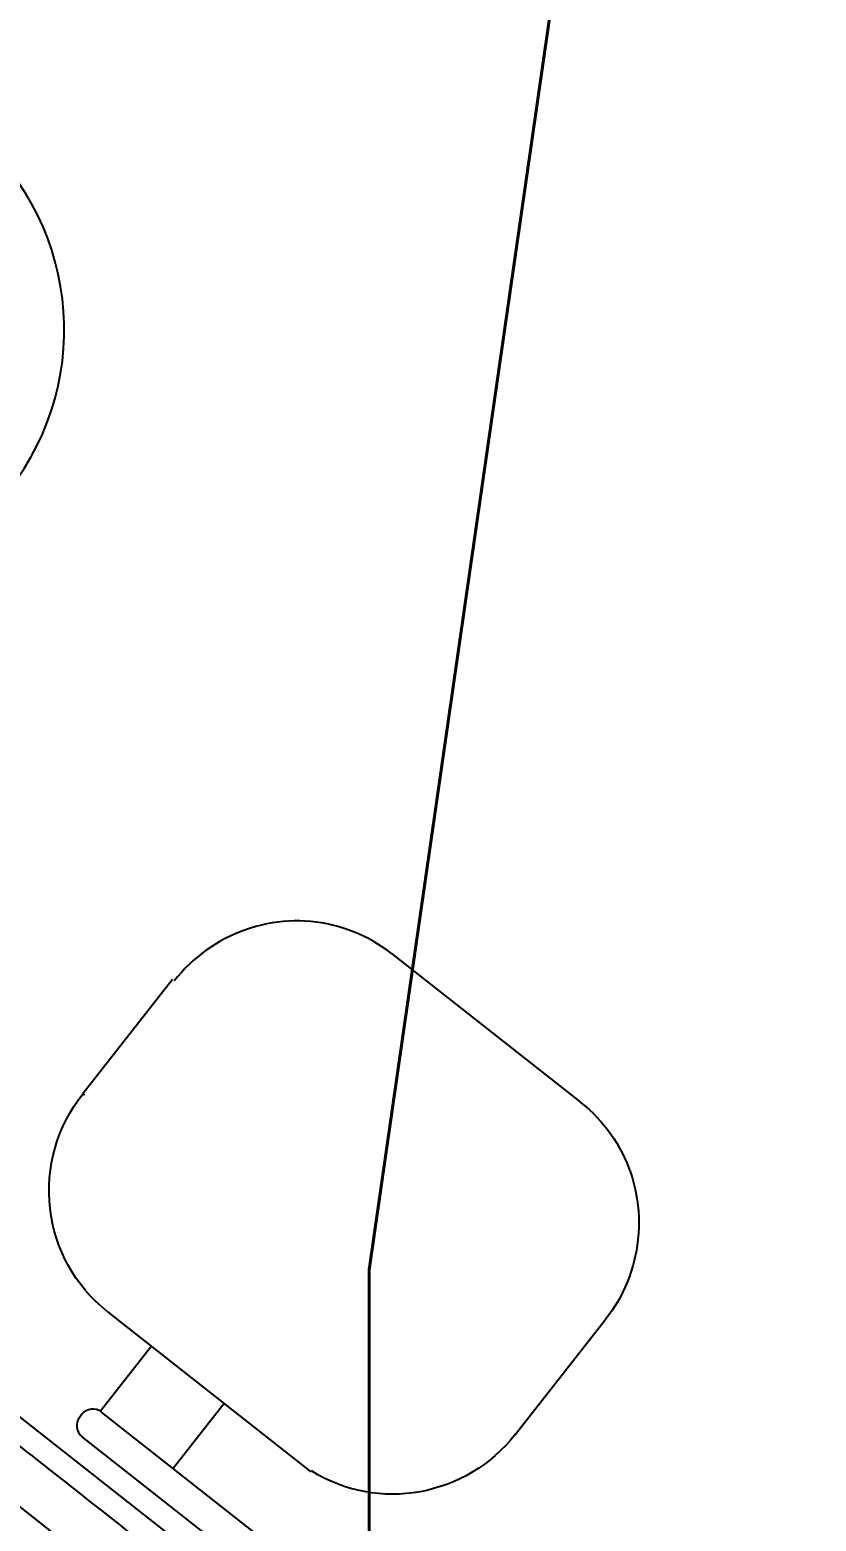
# Model space of a CAD drawing. Header units: millimetres. Extents: x 1145859089 to 1147511753, y -1047484727 to -1047247487.
# Drawn here: x 1146995081.3 to 1146995251.1, y -1047434012.7 to -1047433690.8 of the extents above; entities that cross this region are included whole.
import ezdxf
from ezdxf.xclip import XClip

# ---------------------------------------------------------------- set-up
doc = ezdxf.new("R2010")
doc.units = ezdxf.units.MM
doc.header["$LTSCALE"] = 100
doc.header["$MEASUREMENT"] = 0
doc.header["$XCLIPFRAME"] = 2
doc.layers.get('0').update_dxf_attribs({"linetype": 'CONTINUOUS'})
for name, color, linetype in [('XREF', 135, 'CONTINUOUS'), ('단지배치도$0$S240910', 33, 'CONTINUOUS'), ('단지배치도$0$W240910', 135, 'CONTINUOUS')]:
    doc.layers.add(name, color=color, linetype=linetype)
doc.styles.add('단지배치도$0$WS1', font='romans.shx', dxfattribs={"width": 0.8, "bigfont": 'whgtxt.shx'})

# ---------------------------------------------------------------- blocks, each defined once
blk = doc.blocks.new('단지배치도$0$zw$9902')
at = {"layer": '단지배치도$0$W240910', "linetype": 'ByBlock', "ltscale": 20}
for p, q in [((65387.85, -62516), (65386.27, -62516.66)), ((65389.79, -62515.33), (65387.85, -62516)), ((65390.94, -62514.99), (65389.79, -62515.33)), ((65392.1, -62514.7), (65390.94, -62514.99)), ((65393.26, -62514.44), (65392.1, -62514.7)), ((65394.44, -62514.23), (65393.26, -62514.44)), ((65395.62, -62514.06), (65394.44, -62514.23)), ((65396.81, -62513.93), (65395.62, -62514.06)), ((65398, -62513.85), (65396.81, -62513.93)), ((65399.19, -62513.8), (65398, -62513.85)), ((65400.38, -62513.8), (65399.19, -62513.8)), ((65401.57, -62513.85), (65400.38, -62513.8)), ((65402.76, -62513.93), (65401.57, -62513.85)), ((65403.94, -62514.06), (65402.76, -62513.93)), ((65405.12, -62514.23), (65403.94, -62514.06)), ((65406.29, -62514.44), (65405.12, -62514.23)), ((65407.45, -62514.69), (65406.29, -62514.44)), ((65408.6, -62514.99), (65407.45, -62514.69)), ((65409.74, -62515.33), (65408.6, -62514.99)), ((65410.87, -62515.7), (65409.74, -62515.33)), ((65411.98, -62516.12), (65410.87, -62515.7)), ((65382.19, -62518.8), (65381.18, -62519.44)), ((65383.22, -62518.19), (65382.19, -62518.8)), ((65384.27, -62517.62), (65383.22, -62518.19)), ((65386.27, -62516.66), (65384.27, -62517.62)), ((65413.08, -62516.58), (65411.98, -62516.12)), ((65414.16, -62517.08), (65413.08, -62516.58)), ((65415.22, -62517.61), (65414.16, -62517.08)), ((65416.26, -62518.18), (65415.22, -62517.61)), ((65417.27, -62518.79), (65416.26, -62518.18)), ((65418.26, -62519.44), (65417.27, -62518.79)), ((65377.38, -62522.37), (65376.5, -62523.19)), ((65378.29, -62521.59), (65377.38, -62522.37)), ((65379.23, -62520.84), (65378.29, -62521.59)), ((65380.19, -62520.13), (65379.23, -62520.84)), ((65381.18, -62519.44), (65380.19, -62520.13)), ((65419.23, -62520.11), (65418.26, -62519.44)), ((65420.17, -62520.83), (65419.23, -62520.11)), ((65420.19, -62520.84), (65461.02, -62552.95)), ((65374.83, -62524.91), (65374.04, -62525.81)), ((65375.65, -62524.03), (65374.83, -62524.91)), ((65376.5, -62523.19), (65375.65, -62524.03)), ((65372.93, -62526.46), (65353.53, -62551.12)), ((65374.04, -62525.81), (65373.28, -62526.74)), ((65353.53, -62551.12), (65353.9, -62551.42)), ((65461.03, -62552.96), (65461.95, -62553.71)), ((65461.95, -62553.71), (65462.84, -62554.49)), ((65462.84, -62554.49), (65463.7, -62555.3)), ((65463.7, -62555.3), (65464.53, -62556.14)), ((65464.53, -62556.14), (65465.33, -62557.02)), ((65465.33, -62557.02), (65466.1, -62557.92)), ((65572.64, -62823.21), (65235.53, -62558.11)), ((65466.1, -62557.92), (65466.83, -62558.85)), ((65466.83, -62558.85), (65467.54, -62559.81)), ((65467.54, -62559.81), (65468.21, -62560.79)), ((65468.21, -62560.79), (65468.84, -62561.8)), ((65468.84, -62561.8), (65469.43, -62562.83)), ((65469.43, -62562.83), (65469.99, -62563.88)), ((65469.99, -62563.88), (65470.51, -62564.95)), ((65470.51, -62564.95), (65471, -62566.03)), ((65471, -62566.03), (65471.44, -62567.14)), ((65471.44, -62567.14), (65471.84, -62568.26)), ((65471.84, -62568.26), (65472.2, -62569.39)), ((65472.2, -62569.39), (65472.53, -62570.54)), ((65472.53, -62570.54), (65472.81, -62571.7)), ((65472.81, -62571.7), (65473.05, -62572.87)), ((65473.05, -62572.87), (65473.24, -62574.04)), ((65473.24, -62574.04), (65473.4, -62575.23)), ((65473.4, -62575.23), (65473.51, -62576.41)), ((65473.51, -62576.41), (65473.58, -62577.61)), ((65473.6, -62580), (65473.54, -62581.19)), ((65473.58, -62577.61), (65473.61, -62578.8)), ((65473.61, -62578.8), (65473.6, -62580)), ((65473.34, -62583.23), (65473.08, -62584.92)), ((65473.54, -62581.19), (65473.34, -62583.23)), ((65473.08, -62584.92), (65472.62, -62587.09)), ((65471.96, -62589.4), (65471.57, -62590.53)), ((65472.31, -62588.25), (65471.96, -62589.4)), ((65472.62, -62587.09), (65472.31, -62588.25)), ((65470.67, -62592.75), (65470.17, -62593.84)), ((65471.14, -62591.65), (65470.67, -62592.75)), ((65471.57, -62590.53), (65471.14, -62591.65)), ((65469.04, -62595.96), (65468.42, -62596.98)), ((65469.62, -62594.91), (65469.04, -62595.96)), ((65470.17, -62593.84), (65469.62, -62594.91)), ((65358.84, -62598.08), (65359.21, -62598.38)), ((65402.83, -62632.68), (65359.21, -62598.38)), ((65467.07, -62598.97), (65466.35, -62599.92)), ((65467.76, -62597.99), (65467.07, -62598.97)), ((65468.42, -62596.98), (65467.76, -62597.99)), ((65315.29, -62601.51), (65505.82, -62751.35)), ((65446.95, -62624.59), (65466.35, -62599.92)), ((65368.37, -62605.58), (65357.34, -62619.6)), ((65384.09, -62617.94), (65373.06, -62631.96)), ((65353.36, -62620.29), (65352.88, -62620.9)), ((65455.07, -62696.46), (65357.58, -62619.79)), ((65450.88, -62701.78), (65353.39, -62625.12))]:
    blk.add_line(p, q, dxfattribs=at)
for centre, radius, start, end in [((65293.54, -62386.19), 56, 321.8188, 51.8188), ((65355.24, -62622.76), 3, 141.8188, 231.8188), ((65355.72, -62622.14), 3, 51.8188, 141.8188)]:
    blk.add_arc(centre, radius, start, end, dxfattribs=at)
at = {"layer": '단지배치도$0$W240910', "linetype": 'ByBlock', "ltscale": 20, "extrusion": (0, 0, -1)}
for centre, major_axis, ratio, start_param, end_param in [((65379.63, -62571.65), (20.79, 26.44), 0.987219, 3.141555, 4.712362), ((65420.83, -62604.05), (20.77, 26.45), 0.987979, 1.571518, 3.03594)]:
    blk.add_ellipse(centre, major_axis=major_axis, ratio=ratio, start_param=start_param, end_param=end_param, dxfattribs=at)
at = {"layer": '단지배치도$0$W240910', "linetype": 'ByBlock', "ltscale": 20}
blk.add_open_spline([(65309.06, -62602.9), (65438.61, -62704.78), (65505.94, -62757.73)], degree=2, dxfattribs=at)
at = {"layer": '단지배치도$0$S240910', "style": '단지배치도$0$WS1', "width": 0.8}
blk.add_text('FH:32.00', height=1200, dxfattribs=at).set_placement((60354.83, -63274.83))
blk = doc.blocks.new('단지배치도')
blk.add_blockref('단지배치도$0$zw$9902', (141034.19, 142437.16))

msp = doc.modelspace()

# ---------------------------------------------------------------- block references
at = {"layer": 'XREF'}
ref = msp.add_blockref('단지배치도', (1146788705.034274, -1047513806.462535), dxfattribs=at)
XClip(ref).set_block_clipping_path([(72982.4064819524, 34919.7593965298), (360382.4067475507, 255319.7593436697)])

doc.saveas('drawing.dxf')
